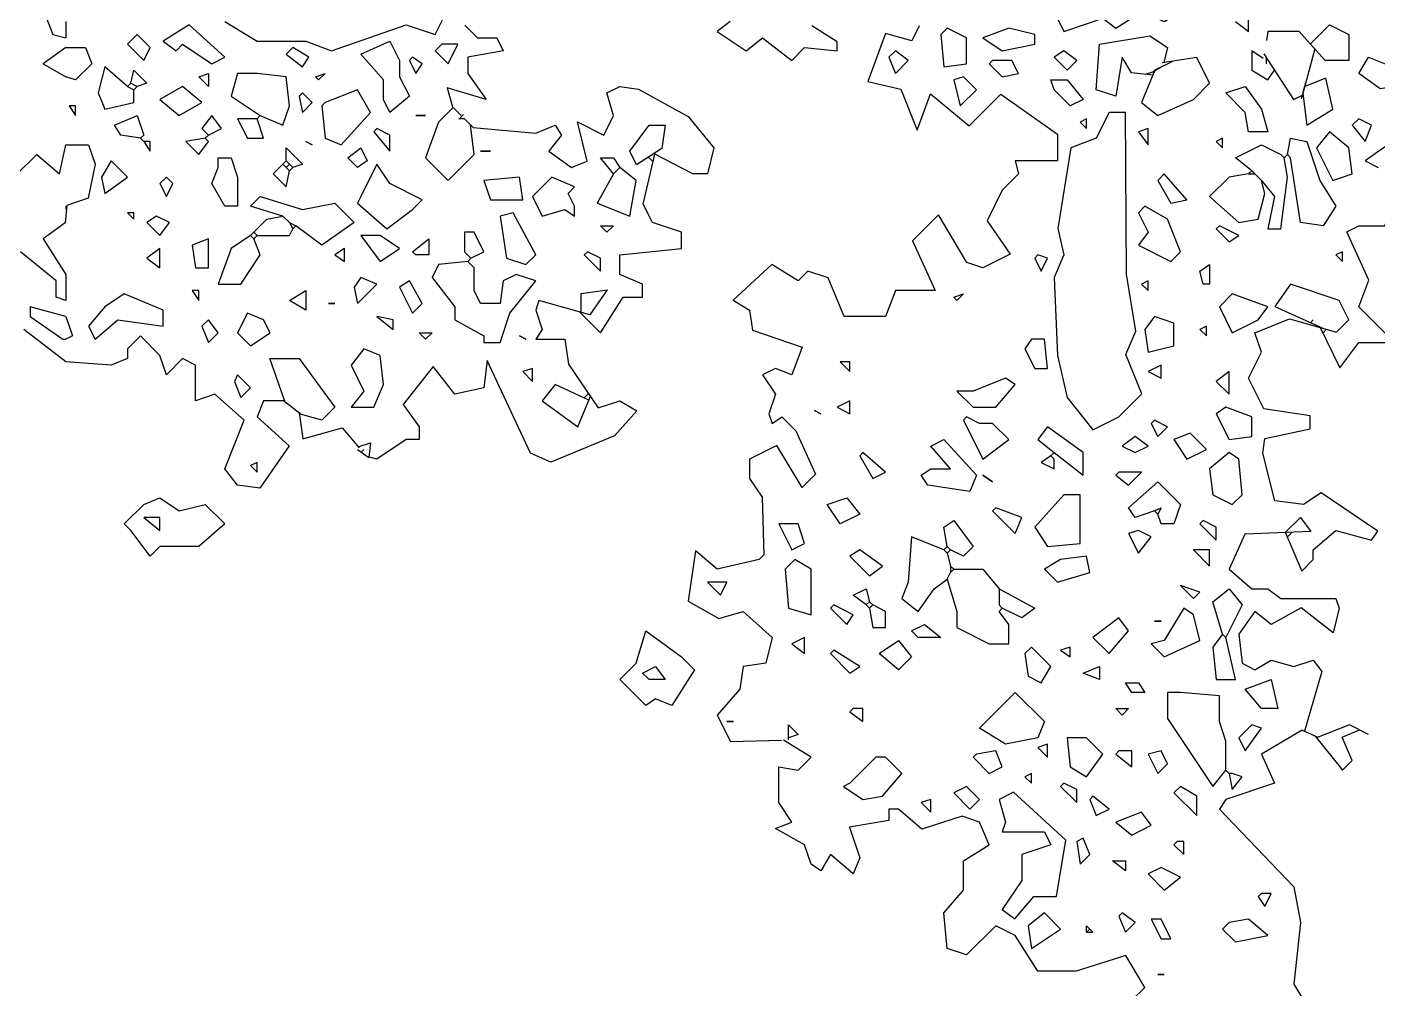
# Model space of a CAD drawing. Header units: metres. Extents: x -3.8 to 7.9, y -0.6 to 14.
# Drawn here: x -1.896 to 0.13, y 5.924 to 7.367 of the extents above; entities that cross this region are included whole.
import ezdxf

# ---------------------------------------------------------------- set-up
doc = ezdxf.new("R2010")
doc.units = ezdxf.units.M
doc.layers.add('ceco.net 88 green shadow', color=102, linetype='Continuous')
doc.layers.add('ceco.net 88 pair trees', color=7, linetype='Continuous')

msp = doc.modelspace()

# ---------------------------------------------------------------- linework, layer by layer
at = {"layer": 'ceco.net 88 green shadow', "linetype": 'Continuous'}
for p, q in [((-1.8669, 7.3796), (-1.8572, 7.3553)), ((-0.0639, 7.3601), (-0.0639, 7.3796)), ((-1.8378, 7.3747), (-1.8378, 7.3504)), ((-1.6531, 7.3698), (-1.692, 7.3455)), ((-1.5996, 7.3212), (-1.6531, 7.3698)), ((-0.5159, 7.365), (-0.5256, 7.3553)), ((-0.4867, 7.3504), (-0.5159, 7.365)), ((-0.4235, 7.365), (-0.4624, 7.3504)), ((-0.3846, 7.3553), (-0.4235, 7.365)), ((-0.0833, 7.3747), (-0.0639, 7.3601)), ((-1.8378, 7.3358), (-1.8718, 7.3115)), ((-1.8572, 7.3553), (-1.8378, 7.3504)), ((-1.8378, 7.3358), (-1.8086, 7.3358)), ((-1.8086, 7.3358), (-1.7989, 7.3115)), ((-1.7309, 7.3553), (-1.7454, 7.3407)), ((-1.7454, 7.3407), (-1.7211, 7.3164)), ((-1.7114, 7.3358), (-1.7309, 7.3553)), ((-1.7211, 7.3164), (-1.7114, 7.3358)), ((-1.692, 7.3455), (-1.6725, 7.331)), ((-1.6725, 7.331), (-1.6628, 7.3407)), ((-1.6628, 7.3407), (-1.6191, 7.3115)), ((-1.4976, 7.3358), (-1.5073, 7.3261)), ((-1.4733, 7.3212), (-1.4976, 7.3358)), ((-1.3955, 7.3261), (-1.3518, 7.3455)), ((-1.3518, 7.3455), (-1.3372, 7.3164)), ((-1.274, 7.3407), (-1.2837, 7.331)), ((-1.2497, 7.3407), (-1.274, 7.3407)), ((-1.2643, 7.3115), (-1.2497, 7.3407)), ((-0.5256, 7.3553), (-0.5207, 7.3067)), ((-0.4867, 7.3115), (-0.4867, 7.3504)), ((-0.4624, 7.3504), (-0.4332, 7.331)), ((-0.4332, 7.331), (-0.3846, 7.3407)), ((-0.3846, 7.3407), (-0.3846, 7.3553)), ((-1.6191, 7.3115), (-1.5996, 7.3212)), ((-1.5073, 7.3261), (-1.483, 7.3067)), ((-1.483, 7.3067), (-1.4733, 7.3212)), ((-1.3615, 7.2872), (-1.3955, 7.3261)), ((-1.3372, 7.3164), (-1.3372, 7.2921)), ((-1.3178, 7.3212), (-1.3226, 7.3164)), ((-1.3226, 7.3164), (-1.3129, 7.2969)), ((-1.3032, 7.3115), (-1.3178, 7.3212)), ((-1.2837, 7.331), (-1.2643, 7.3115)), ((-0.5936, 7.331), (-0.6033, 7.3212)), ((-0.6033, 7.3212), (-0.5936, 7.2969)), ((-0.5742, 7.3164), (-0.5936, 7.331)), ((-0.5936, 7.2969), (-0.5742, 7.3164)), ((-0.4478, 7.3164), (-0.4527, 7.3115)), ((-0.4187, 7.3164), (-0.4478, 7.3164)), ((-0.4089, 7.2969), (-0.4187, 7.3164)), ((-0.3409, 7.331), (-0.3555, 7.3212)), ((-0.3555, 7.3212), (-0.336, 7.3018)), ((-0.3215, 7.3164), (-0.3409, 7.331)), ((-0.336, 7.3018), (-0.3215, 7.3164)), ((-1.8718, 7.3115), (-1.8378, 7.2921)), ((-1.7989, 7.3115), (-1.8232, 7.2872)), ((-1.7795, 7.3067), (-1.7892, 7.2678)), ((-1.7454, 7.2775), (-1.7795, 7.3067)), ((-1.7406, 7.2824), (-1.7357, 7.3018)), ((-1.7357, 7.3018), (-1.7163, 7.2824)), ((-1.6385, 7.2921), (-1.6239, 7.2969)), ((-1.6239, 7.2969), (-1.6239, 7.2775)), ((-1.5802, 7.2969), (-1.5899, 7.2629)), ((-1.551, 7.2969), (-1.5802, 7.2969)), ((-1.5073, 7.2921), (-1.551, 7.2969)), ((-1.4636, 7.2921), (-1.449, 7.2969)), ((-1.449, 7.2969), (-1.4587, 7.2872)), ((-1.3129, 7.2969), (-1.3032, 7.3115)), ((-0.5207, 7.3067), (-0.4867, 7.3115)), ((-0.4527, 7.3115), (-0.4332, 7.2921)), ((-0.4332, 7.2921), (-0.4089, 7.2969)), ((-1.8232, 7.2872), (-1.8378, 7.2921)), ((-1.7454, 7.2775), (-1.7406, 7.2824)), ((-1.7454, 7.2775), (-1.7357, 7.2726)), ((-1.7406, 7.2824), (-1.7309, 7.2775)), ((-1.7357, 7.2726), (-1.7309, 7.2775)), ((-1.7163, 7.2824), (-1.7309, 7.2775)), ((-1.6628, 7.2775), (-1.6968, 7.2581)), ((-1.6337, 7.2532), (-1.6628, 7.2775)), ((-1.6239, 7.2775), (-1.6385, 7.2921)), ((-1.5024, 7.2483), (-1.5073, 7.2921)), ((-1.4587, 7.2872), (-1.4636, 7.2921)), ((-1.3615, 7.2581), (-1.3615, 7.2872)), ((-1.3372, 7.2921), (-1.3226, 7.2629)), ((-0.4916, 7.2921), (-0.5061, 7.2872)), ((-0.5061, 7.2872), (-0.4964, 7.2483)), ((-0.4721, 7.2726), (-0.4916, 7.2921)), ((-0.3603, 7.2872), (-0.336, 7.2872)), ((-0.3555, 7.2726), (-0.3603, 7.2872)), ((-0.336, 7.2872), (-0.3117, 7.2581)), ((-0.0979, 7.2678), (-0.0687, 7.2775)), ((-0.0687, 7.2775), (-0.0444, 7.2435)), ((-1.7892, 7.2678), (-1.7795, 7.2435)), ((-1.7357, 7.2532), (-1.7357, 7.2726)), ((-1.6968, 7.2581), (-1.6677, 7.2338)), ((-1.5899, 7.2629), (-1.5462, 7.2338)), ((-1.483, 7.2678), (-1.4879, 7.2629)), ((-1.4879, 7.2629), (-1.483, 7.2386)), ((-1.4684, 7.2532), (-1.483, 7.2678)), ((-1.4004, 7.2726), (-1.449, 7.2532)), ((-1.3809, 7.2386), (-1.4004, 7.2726)), ((-1.3518, 7.2386), (-1.3615, 7.2581)), ((-1.3226, 7.2629), (-1.3518, 7.2386)), ((-0.4964, 7.2483), (-0.4721, 7.2726)), ((-0.3312, 7.2483), (-0.3555, 7.2726)), ((-0.3117, 7.2581), (-0.3312, 7.2483)), ((-0.0687, 7.2386), (-0.0979, 7.2678)), ((-1.8329, 7.2483), (-1.8232, 7.2338)), ((-1.8232, 7.2483), (-1.8329, 7.2483)), ((-1.8232, 7.2338), (-1.8232, 7.2483)), ((-1.7795, 7.2435), (-1.7357, 7.2532)), ((-1.6677, 7.2338), (-1.6337, 7.2532)), ((-1.5122, 7.2192), (-1.5024, 7.2483)), ((-1.483, 7.2386), (-1.4684, 7.2532)), ((-1.449, 7.2532), (-1.4538, 7.2483)), ((-1.4538, 7.2483), (-1.449, 7.1997)), ((-1.4247, 7.19), (-1.3809, 7.2386)), ((-0.0639, 7.2095), (-0.0687, 7.2386)), ((-0.0444, 7.2435), (-0.0347, 7.2095)), ((-1.7649, 7.2192), (-1.7309, 7.2338)), ((-1.7552, 7.2046), (-1.7649, 7.2192)), ((-1.7309, 7.2338), (-1.7211, 7.2046)), ((-1.6191, 7.2338), (-1.6337, 7.2143)), ((-1.6337, 7.2143), (-1.6239, 7.2046)), ((-1.6239, 7.2046), (-1.6045, 7.2143)), ((-1.6045, 7.2143), (-1.6191, 7.2338)), ((-1.551, 7.2289), (-1.5802, 7.2289)), ((-1.5802, 7.2289), (-1.5656, 7.1997)), ((-1.551, 7.2289), (-1.5462, 7.2338)), ((-1.5413, 7.1997), (-1.551, 7.2289)), ((-1.5462, 7.2338), (-1.5122, 7.2192)), ((-1.3712, 7.2143), (-1.3761, 7.2095)), ((-1.3518, 7.2046), (-1.3712, 7.2143)), ((-1.3129, 7.2338), (-1.2983, 7.2338)), ((-1.2983, 7.2338), (-1.3129, 7.2338)), ((-0.3069, 7.2289), (-0.3166, 7.224)), ((-0.3166, 7.224), (-0.3069, 7.2143)), ((-0.3069, 7.2143), (-0.3069, 7.2289)), ((-0.2145, 7.2143), (-0.2291, 7.2095)), ((-0.2145, 7.19), (-0.2145, 7.2143)), ((0.1014, 7.2289), (0.0916, 7.2192)), ((0.0916, 7.2192), (0.1111, 7.1949)), ((0.1208, 7.2192), (0.1014, 7.2289)), ((0.1111, 7.1949), (0.1208, 7.2192)), ((-1.726, 7.1997), (-1.7552, 7.2046)), ((-1.7211, 7.2046), (-1.726, 7.1997)), ((-1.726, 7.1997), (-1.7211, 7.1949)), ((-1.7211, 7.1949), (-1.7114, 7.1803)), ((-1.7114, 7.1949), (-1.7211, 7.1949)), ((-1.7114, 7.1803), (-1.7114, 7.1949)), ((-1.6288, 7.1997), (-1.658, 7.1949)), ((-1.658, 7.1949), (-1.6385, 7.1754)), ((-1.6385, 7.1754), (-1.6239, 7.1949)), ((-1.6288, 7.1997), (-1.6239, 7.2046)), ((-1.6239, 7.1949), (-1.6288, 7.1997)), ((-1.5656, 7.1997), (-1.5413, 7.1997)), ((-1.4781, 7.1949), (-1.4684, 7.19)), ((-1.4684, 7.19), (-1.4781, 7.1949)), ((-1.449, 7.1997), (-1.4247, 7.19)), ((-1.3761, 7.2095), (-1.3518, 7.1803)), ((-1.3518, 7.1803), (-1.3518, 7.2046)), ((-0.2291, 7.2095), (-0.2145, 7.19)), ((-0.1028, 7.1997), (-0.1125, 7.1949)), ((-0.1125, 7.1949), (-0.1028, 7.1852)), ((-0.1028, 7.1852), (-0.1028, 7.1997)), ((-0.0347, 7.2095), (-0.0639, 7.2095)), ((-0.0056, 7.1754), (-0.0007, 7.1997)), ((-0.0007, 7.1997), (0.0236, 7.1949)), ((0.0236, 7.1949), (0.043, 7.1366)), ((0.0576, 7.2095), (0.0382, 7.1852)), ((0.0868, 7.1852), (0.0576, 7.2095)), ((-1.5073, 7.1657), (-1.5073, 7.1852)), ((-1.5073, 7.1852), (-1.483, 7.1609)), ((-1.415, 7.1706), (-1.3955, 7.1852)), ((-1.3955, 7.1852), (-1.3858, 7.1657)), ((-1.2157, 7.1803), (-1.2011, 7.1803)), ((-1.2011, 7.1803), (-1.2157, 7.1803)), ((-0.0833, 7.1706), (-0.0444, 7.19)), ((-0.0444, 7.19), (-0.0153, 7.1754)), ((-0.0153, 7.1754), (-0.0104, 7.1706)), ((-0.0104, 7.1706), (-0.0056, 7.1754)), ((-0.0007, 7.1706), (-0.0056, 7.1754)), ((0.0382, 7.1852), (0.0625, 7.1366)), ((0.0916, 7.1463), (0.0868, 7.1852)), ((0.1451, 7.19), (0.1111, 7.1657)), ((-1.7697, 7.1657), (-1.7843, 7.1414)), ((-1.7454, 7.1414), (-1.7697, 7.1657)), ((-1.6191, 7.1317), (-1.6094, 7.156)), ((-1.6094, 7.156), (-1.6094, 7.1706)), ((-1.6094, 7.1706), (-1.5899, 7.1706)), ((-1.5899, 7.1706), (-1.5802, 7.1414)), ((-1.5122, 7.1609), (-1.5267, 7.1463)), ((-1.5122, 7.1609), (-1.5073, 7.1657)), ((-1.5122, 7.1609), (-1.5073, 7.156)), ((-1.5073, 7.1657), (-1.5024, 7.1609)), ((-1.5073, 7.156), (-1.5024, 7.1609)), ((-1.5073, 7.156), (-1.5024, 7.1511)), ((-1.5024, 7.1609), (-1.4976, 7.156)), ((-1.5024, 7.1511), (-1.4976, 7.156)), ((-1.483, 7.1609), (-1.4976, 7.156)), ((-1.4004, 7.156), (-1.415, 7.1706)), ((-1.3858, 7.1657), (-1.4004, 7.156)), ((-1.3712, 7.1609), (-1.3955, 7.1123)), ((-1.3518, 7.1317), (-1.3712, 7.1609)), ((-1.0164, 7.1463), (-1.0359, 7.1706)), ((-1.0359, 7.1706), (-1.0164, 7.1706)), ((-1.0164, 7.1706), (-1.0067, 7.156)), ((-1.0164, 7.1463), (-1.0067, 7.156)), ((-0.9824, 7.1366), (-1.0067, 7.156)), ((-0.059, 7.1511), (-0.0833, 7.1706)), ((-0.0056, 7.1414), (-0.0104, 7.1706)), ((0.0139, 7.0734), (-0.0007, 7.1706)), ((0.1111, 7.1657), (0.1305, 7.156)), ((-1.7843, 7.1414), (-1.7795, 7.1171)), ((-1.7795, 7.1171), (-1.7454, 7.1414)), ((-1.6871, 7.1414), (-1.6968, 7.1317)), ((-1.6774, 7.1317), (-1.6871, 7.1414)), ((-1.5802, 7.1414), (-1.5802, 7.0977)), ((-1.5267, 7.1463), (-1.5073, 7.1268)), ((-1.5073, 7.1268), (-1.5024, 7.1511)), ((-1.1574, 7.1414), (-1.2108, 7.1366)), ((-1.2108, 7.1366), (-1.2011, 7.1074)), ((-1.1525, 7.1074), (-1.1574, 7.1414)), ((-1.1088, 7.1414), (-1.1379, 7.1123)), ((-1.0748, 7.1268), (-1.1088, 7.1414)), ((-1.0164, 7.1463), (-1.0407, 7.1025)), ((-0.9921, 7.0831), (-0.9824, 7.1366)), ((-0.1902, 7.1463), (-0.2, 7.1366)), ((-0.2, 7.1366), (-0.1805, 7.1025)), ((-0.1562, 7.1074), (-0.1902, 7.1463)), ((-0.093, 7.1414), (-0.1222, 7.1123)), ((-0.0639, 7.1463), (-0.093, 7.1414)), ((-0.0639, 7.1463), (-0.059, 7.1511)), ((-0.0639, 7.1463), (-0.0542, 7.1463)), ((-0.059, 7.1511), (-0.0542, 7.1463)), ((-0.0542, 7.1463), (-0.0444, 7.1366)), ((-0.0396, 7.1171), (-0.0444, 7.1366)), ((-0.0444, 7.1366), (-0.025, 7.1123)), ((-0.0153, 7.0637), (-0.0056, 7.1414)), ((0.043, 7.1366), (0.0673, 7.0977)), ((0.0625, 7.1366), (0.0916, 7.1463)), ((-1.6968, 7.1317), (-1.6871, 7.1123)), ((-1.6871, 7.1123), (-1.6774, 7.1317)), ((-1.5996, 7.0977), (-1.6191, 7.1317)), ((-1.3032, 7.1074), (-1.3518, 7.1317)), ((-1.0845, 7.1171), (-1.0748, 7.1268)), ((-1.0748, 7.0977), (-1.0845, 7.1171)), ((-0.0493, 7.0782), (-0.0396, 7.1171)), ((-1.8378, 7.0977), (-1.8378, 7.0928)), ((-1.5802, 7.0977), (-1.5996, 7.0977)), ((-1.5608, 7.0977), (-1.5462, 7.1123)), ((-1.5122, 7.0831), (-1.5608, 7.0977)), ((-1.5462, 7.1123), (-1.483, 7.0928)), ((-1.483, 7.0928), (-1.4344, 7.1025)), ((-1.4344, 7.1025), (-1.4052, 7.0734)), ((-1.3955, 7.1123), (-1.4004, 7.1025)), ((-1.4004, 7.1025), (-1.3566, 7.0637)), ((-1.3566, 7.0637), (-1.3178, 7.0928)), ((-1.3178, 7.0928), (-1.3032, 7.1074)), ((-1.2011, 7.1074), (-1.1525, 7.1074)), ((-1.1379, 7.1123), (-1.1234, 7.0831)), ((-1.1234, 7.0831), (-1.0893, 7.0928)), ((-1.0893, 7.0928), (-1.0748, 7.0831)), ((-1.0748, 7.0831), (-1.0748, 7.0977)), ((-1.0407, 7.1025), (-0.9921, 7.0831)), ((-0.2194, 7.0977), (-0.2291, 7.088)), ((-0.1854, 7.0782), (-0.2194, 7.0977)), ((-0.1805, 7.1025), (-0.1562, 7.1074)), ((-0.1222, 7.1123), (-0.0785, 7.0734)), ((-0.025, 7.1123), (-0.0347, 7.0637)), ((0.0673, 7.0977), (0.0479, 7.0685)), ((-1.7454, 7.088), (-1.7357, 7.0782)), ((-1.7357, 7.088), (-1.7454, 7.088)), ((-1.7357, 7.0782), (-1.7357, 7.088)), ((-1.7017, 7.0831), (-1.7163, 7.0734)), ((-1.7163, 7.0734), (-1.6968, 7.0539)), ((-1.6823, 7.0734), (-1.7017, 7.0831)), ((-1.6968, 7.0539), (-1.6823, 7.0734)), ((-1.5559, 7.0588), (-1.5365, 7.0782)), ((-1.5365, 7.0782), (-1.5122, 7.0831)), ((-1.5122, 7.0831), (-1.5024, 7.0734)), ((-1.5024, 7.0734), (-1.4976, 7.0637)), ((-1.5024, 7.0734), (-1.4927, 7.0685)), ((-1.4052, 7.0734), (-1.4538, 7.0394)), ((-1.1671, 7.088), (-1.1865, 7.0831)), ((-1.1865, 7.0831), (-1.1768, 7.0199)), ((-1.1331, 7.0248), (-1.1671, 7.088)), ((-0.2291, 7.088), (-0.2145, 7.0588)), ((-0.1659, 7.0296), (-0.1854, 7.0782)), ((-0.0785, 7.0734), (-0.0493, 7.0782)), ((0.0479, 7.0685), (0.0139, 7.0734)), ((-1.5608, 7.0539), (-1.5899, 7.0345)), ((-1.5608, 7.0539), (-1.5559, 7.0588)), ((-1.5608, 7.0539), (-1.5559, 7.0491)), ((-1.5559, 7.0588), (-1.551, 7.0539)), ((-1.5559, 7.0491), (-1.551, 7.0539)), ((-1.551, 7.0539), (-1.5024, 7.0539)), ((-1.5024, 7.0539), (-1.4976, 7.0637)), ((-1.4976, 7.0637), (-1.4927, 7.0685)), ((-1.4538, 7.0394), (-1.4927, 7.0685)), ((-1.3955, 7.0539), (-1.3664, 7.0151)), ((-1.3664, 7.0539), (-1.3955, 7.0539)), ((-1.3372, 7.0345), (-1.3664, 7.0539)), ((-1.2254, 7.0588), (-1.24, 7.0588)), ((-1.24, 7.0588), (-1.24, 7.0296)), ((-1.2108, 7.0296), (-1.2254, 7.0588)), ((-1.0359, 7.0685), (-1.0164, 7.0685)), ((-1.0262, 7.0588), (-1.0359, 7.0685)), ((-1.0164, 7.0685), (-1.0262, 7.0588)), ((-0.2145, 7.0588), (-0.2291, 7.0394)), ((-0.1076, 7.0685), (-0.1125, 7.0637)), ((-0.1125, 7.0637), (-0.093, 7.0442)), ((-0.0785, 7.0539), (-0.1076, 7.0685)), ((-0.093, 7.0442), (-0.0785, 7.0539)), ((-0.0347, 7.0637), (-0.0153, 7.0637)), ((-1.6968, 7.0345), (-1.7163, 7.0199)), ((-1.6968, 7.0053), (-1.6968, 7.0345)), ((-1.6239, 7.0491), (-1.6482, 7.0394)), ((-1.6482, 7.0394), (-1.6434, 7.0053)), ((-1.6239, 7.0053), (-1.6239, 7.0491)), ((-1.5899, 7.0345), (-1.6094, 6.981)), ((-1.5462, 7.0248), (-1.5559, 7.0491)), ((-1.4198, 7.0345), (-1.4344, 7.0248)), ((-1.4198, 7.0151), (-1.4198, 7.0345)), ((-1.3664, 7.0151), (-1.3372, 7.0345)), ((-1.3178, 7.0296), (-1.2935, 7.0491)), ((-1.2935, 7.0491), (-1.2935, 7.0248)), ((-0.2291, 7.0394), (-0.1805, 7.0151)), ((-1.7163, 7.0199), (-1.6968, 7.0053)), ((-1.5753, 6.981), (-1.5462, 7.0248)), ((-1.4344, 7.0248), (-1.4198, 7.0151)), ((-1.3129, 7.0248), (-1.3178, 7.0296)), ((-1.2935, 7.0248), (-1.3129, 7.0248)), ((-1.2351, 7.0151), (-1.2789, 7.0102)), ((-1.24, 7.0296), (-1.2303, 7.0199)), ((-1.2351, 7.0151), (-1.2303, 7.0199)), ((-1.2254, 7.0053), (-1.2351, 7.0151)), ((-1.2303, 7.0199), (-1.2108, 7.0296)), ((-1.1768, 7.0199), (-1.1477, 7.0102)), ((-1.1477, 7.0102), (-1.1331, 7.0248)), ((-1.0553, 7.0296), (-1.0602, 7.0248)), ((-1.0602, 7.0248), (-1.0359, 7.0005)), ((-1.0359, 7.0199), (-1.0553, 7.0296)), ((-1.0359, 7.0005), (-1.0359, 7.0199)), ((-0.3798, 7.0248), (-0.3846, 7.0199)), ((-0.3846, 7.0199), (-0.3749, 7.0005)), ((-0.3652, 7.0199), (-0.3798, 7.0248)), ((-0.3749, 7.0005), (-0.3652, 7.0199)), ((-0.1805, 7.0151), (-0.1659, 7.0296)), ((0.0771, 7.0296), (0.0673, 7.0248)), ((0.0673, 7.0248), (0.0771, 7.0151)), ((0.0771, 7.0151), (0.0771, 7.0296)), ((-1.6434, 7.0053), (-1.6239, 7.0053)), ((-1.2789, 7.0102), (-1.2886, 6.9908)), ((-1.2254, 6.9713), (-1.2254, 7.0053)), ((-1.1622, 6.9956), (-1.1817, 6.9859)), ((-1.1331, 6.9859), (-1.1622, 6.9956)), ((-0.1368, 7.0005), (-0.1222, 7.0102)), ((-0.1319, 6.981), (-0.1368, 7.0005)), ((-0.1222, 7.0102), (-0.1222, 6.981)), ((-1.6482, 6.9713), (-1.6385, 6.9567)), ((-1.6385, 6.9713), (-1.6482, 6.9713)), ((-1.6385, 6.9567), (-1.6385, 6.9713)), ((-1.6094, 6.981), (-1.5753, 6.981)), ((-1.5024, 6.9567), (-1.4781, 6.9713)), ((-1.4781, 6.9713), (-1.4781, 6.9422)), ((-1.3955, 6.9908), (-1.4052, 6.9762)), ((-1.4052, 6.9762), (-1.4004, 6.9519)), ((-1.4004, 6.9519), (-1.3712, 6.981)), ((-1.3712, 6.981), (-1.3955, 6.9908)), ((-1.3226, 6.9859), (-1.3372, 6.9762)), ((-1.3372, 6.9762), (-1.3178, 6.9373)), ((-1.3032, 6.9519), (-1.3226, 6.9859)), ((-1.2886, 6.9908), (-1.2546, 6.947)), ((-1.2157, 6.9519), (-1.2254, 6.9713)), ((-1.1817, 6.9859), (-1.1865, 6.9519)), ((-1.172, 6.9373), (-1.1331, 6.9859)), ((-0.2145, 6.9859), (-0.2243, 6.981)), ((-0.2243, 6.981), (-0.2145, 6.9713)), ((-0.2145, 6.9713), (-0.2145, 6.9859)), ((-0.1222, 6.981), (-0.1319, 6.981)), ((-1.7503, 6.9665), (-1.7795, 6.947)), ((-1.692, 6.9422), (-1.7503, 6.9665)), ((-1.4781, 6.9422), (-1.5024, 6.9567)), ((-1.4441, 6.9519), (-1.4344, 6.9519)), ((-1.4344, 6.9519), (-1.4441, 6.9519)), ((-1.3178, 6.9373), (-1.3032, 6.9519)), ((-1.1865, 6.9519), (-1.2157, 6.9519)), ((-0.5061, 6.9616), (-0.4916, 6.9665)), ((-0.5013, 6.9567), (-0.5061, 6.9616)), ((-0.4916, 6.9665), (-0.5013, 6.9567)), ((-0.0882, 6.9665), (-0.1076, 6.947)), ((-0.0347, 6.947), (-0.0882, 6.9665)), ((-1.8378, 6.9324), (-1.8912, 6.947)), ((-1.8912, 6.947), (-1.8912, 6.9324)), ((-1.8912, 6.9324), (-1.8426, 6.8984)), ((-1.8378, 6.9324), (-1.8281, 6.9033)), ((-1.7795, 6.947), (-1.8038, 6.9179)), ((-1.692, 6.9179), (-1.692, 6.9422)), ((-1.5656, 6.9373), (-1.5802, 6.9081)), ((-1.5413, 6.9276), (-1.5656, 6.9373)), ((-1.3712, 6.9324), (-1.3469, 6.913)), ((-1.3469, 6.9276), (-1.3712, 6.9324)), ((-1.2546, 6.947), (-1.2546, 6.9276)), ((-1.1865, 6.8936), (-1.172, 6.9373)), ((-0.2048, 6.9324), (-0.2194, 6.913)), ((-0.1757, 6.9227), (-0.2048, 6.9324)), ((-0.1076, 6.947), (-0.0882, 6.9081)), ((-0.0493, 6.9276), (-0.0347, 6.947)), ((-1.8038, 6.9179), (-1.794, 6.8984)), ((-1.794, 6.8984), (-1.76, 6.9276)), ((-1.76, 6.9276), (-1.692, 6.9179)), ((-1.6239, 6.9276), (-1.6337, 6.9179)), ((-1.6337, 6.9179), (-1.6239, 6.8936)), ((-1.6094, 6.9081), (-1.6239, 6.9276)), ((-1.5316, 6.9081), (-1.5413, 6.9276)), ((-1.3469, 6.913), (-1.3469, 6.9276)), ((-1.2546, 6.9276), (-1.2108, 6.9033)), ((-0.2194, 6.913), (-0.2145, 6.879)), ((-0.1757, 6.8887), (-0.1757, 6.9227)), ((-0.1271, 6.9179), (-0.1368, 6.913)), ((-0.1368, 6.913), (-0.1271, 6.9033)), ((-0.1271, 6.9033), (-0.1271, 6.9179)), ((-0.0882, 6.9081), (-0.0493, 6.9276)), ((-1.8426, 6.8984), (-1.8378, 6.8984)), ((-1.8281, 6.9033), (-1.8378, 6.8984)), ((-1.6239, 6.8936), (-1.6094, 6.9081)), ((-1.5802, 6.9081), (-1.5608, 6.8887)), ((-1.5608, 6.8887), (-1.5316, 6.9081)), ((-1.308, 6.9081), (-1.2886, 6.9081)), ((-1.2983, 6.8984), (-1.308, 6.9081)), ((-1.2886, 6.9081), (-1.2983, 6.8984)), ((-1.2108, 6.9033), (-1.2108, 6.8936)), ((-1.2108, 6.8936), (-1.1865, 6.8936)), ((-1.1574, 6.9033), (-1.1477, 6.8984)), ((-1.1477, 6.8984), (-1.1574, 6.9033)), ((-0.3895, 6.8984), (-0.3992, 6.8838)), ((-0.3701, 6.8984), (-0.3895, 6.8984)), ((-0.3652, 6.8547), (-0.3701, 6.8984)), ((-1.3907, 6.8838), (-1.4101, 6.8595)), ((-1.3664, 6.8741), (-1.3907, 6.8838)), ((-1.3615, 6.8304), (-1.3664, 6.8741)), ((-0.3992, 6.8838), (-0.3846, 6.8547)), ((-0.2145, 6.879), (-0.1757, 6.8887)), ((-1.4101, 6.8595), (-1.3907, 6.8207)), ((-1.1379, 6.8547), (-1.1525, 6.8498)), ((-1.1525, 6.8498), (-1.1379, 6.8352)), ((-1.1379, 6.8352), (-1.1379, 6.8547)), ((-0.6762, 6.8644), (-0.6617, 6.8498)), ((-0.6617, 6.8644), (-0.6762, 6.8644)), ((-0.6617, 6.8498), (-0.6617, 6.8644)), ((-0.3846, 6.8547), (-0.3652, 6.8547)), ((-0.1951, 6.8595), (-0.2145, 6.8498)), ((-0.2145, 6.8498), (-0.1951, 6.8401)), ((-0.1951, 6.8401), (-0.1951, 6.8595)), ((-0.093, 6.8498), (-0.1125, 6.8352)), ((-0.093, 6.8158), (-0.093, 6.8498)), ((-1.5802, 6.845), (-1.5851, 6.8352)), ((-1.5851, 6.8352), (-1.5753, 6.8109)), ((-1.5608, 6.8255), (-1.5802, 6.845)), ((-1.3761, 6.7964), (-1.3615, 6.8304)), ((-0.4284, 6.8401), (-0.477, 6.8207)), ((-0.443, 6.7964), (-0.4138, 6.8304)), ((-0.4138, 6.8304), (-0.4284, 6.8401)), ((-0.1125, 6.8352), (-0.093, 6.8158)), ((-1.5753, 6.8109), (-1.5608, 6.8255)), ((-1.3907, 6.8207), (-1.4101, 6.7964)), ((-0.5013, 6.8207), (-0.477, 6.7964)), ((-0.477, 6.8207), (-0.5013, 6.8207)), ((-1.4101, 6.7964), (-1.3761, 6.7964)), ((-0.7151, 6.7915), (-0.7054, 6.7866)), ((-0.7054, 6.7866), (-0.7151, 6.7915)), ((-0.6617, 6.8061), (-0.6811, 6.7964)), ((-0.6811, 6.7964), (-0.6617, 6.7866)), ((-0.6617, 6.7866), (-0.6617, 6.8061)), ((-0.477, 6.7964), (-0.443, 6.7964)), ((-0.0979, 6.7964), (-0.1125, 6.7866)), ((-0.059, 6.7818), (-0.0979, 6.7964)), ((-0.4867, 6.7818), (-0.4916, 6.7769)), ((-0.4916, 6.7769), (-0.4624, 6.7186)), ((-0.4673, 6.7721), (-0.4867, 6.7818)), ((-0.4478, 6.7721), (-0.4673, 6.7721)), ((-0.4235, 6.7478), (-0.4478, 6.7721)), ((-0.2048, 6.7769), (-0.2097, 6.7721)), ((-0.2097, 6.7721), (-0.2, 6.7526)), ((-0.1854, 6.7672), (-0.2048, 6.7769)), ((-0.1125, 6.7866), (-0.093, 6.7478)), ((-0.059, 6.7526), (-0.059, 6.7818)), ((-0.3652, 6.7672), (-0.3798, 6.7478)), ((-0.3117, 6.7283), (-0.3652, 6.7672)), ((-0.234, 6.7526), (-0.2534, 6.738)), ((-0.2145, 6.738), (-0.234, 6.7526)), ((-0.2, 6.7526), (-0.1854, 6.7672)), ((-0.1514, 6.7575), (-0.1757, 6.7478)), ((-0.1271, 6.7332), (-0.1514, 6.7575)), ((-0.093, 6.7478), (-0.059, 6.7526)), ((-0.6422, 6.7283), (-0.6471, 6.7235)), ((-0.6082, 6.6992), (-0.6422, 6.7283)), ((-0.5402, 6.738), (-0.5207, 6.7478)), ((-0.511, 6.704), (-0.5402, 6.738)), ((-0.5207, 6.7478), (-0.4721, 6.6943)), ((-0.4624, 6.7186), (-0.4235, 6.7478)), ((-0.3798, 6.7478), (-0.3555, 6.7283)), ((-0.3603, 6.7235), (-0.3555, 6.7283)), ((-0.3555, 6.7283), (-0.3117, 6.6943)), ((-0.3117, 6.6943), (-0.3117, 6.7283)), ((-0.2534, 6.738), (-0.234, 6.7283)), ((-0.234, 6.7283), (-0.2145, 6.738)), ((-0.1757, 6.7478), (-0.1562, 6.7186)), ((-0.1562, 6.7186), (-0.1271, 6.7332)), ((-0.093, 6.7283), (-0.1222, 6.704)), ((-0.0785, 6.7186), (-0.093, 6.7283)), ((-1.551, 6.7137), (-1.5608, 6.7089)), ((-1.5608, 6.7089), (-1.551, 6.6992)), ((-1.551, 6.6992), (-1.551, 6.7137)), ((-0.6471, 6.7235), (-0.6276, 6.6894)), ((-0.3603, 6.7235), (-0.3749, 6.7137)), ((-0.3749, 6.7137), (-0.3555, 6.704)), ((-0.3555, 6.7186), (-0.3603, 6.7235)), ((-0.3555, 6.704), (-0.3555, 6.7186)), ((-0.0736, 6.6651), (-0.0785, 6.7186)), ((-0.6276, 6.6894), (-0.6082, 6.6992)), ((-0.5547, 6.6943), (-0.5402, 6.704)), ((-0.545, 6.6797), (-0.5547, 6.6943)), ((-0.5402, 6.704), (-0.511, 6.704)), ((-0.4721, 6.6943), (-0.4818, 6.67)), ((-0.4624, 6.6943), (-0.4478, 6.6846)), ((-0.4478, 6.6846), (-0.4624, 6.6943)), ((-0.2583, 6.6992), (-0.2631, 6.6943)), ((-0.2631, 6.6943), (-0.2437, 6.6797)), ((-0.2243, 6.6992), (-0.2583, 6.6992)), ((-0.2437, 6.6797), (-0.2243, 6.6992)), ((-0.1222, 6.704), (-0.1173, 6.6651)), ((-0.4818, 6.67), (-0.545, 6.6797)), ((-0.2437, 6.6457), (-0.2, 6.6846)), ((-0.2, 6.6846), (-0.1659, 6.6506)), ((-1.7503, 6.6214), (-1.7211, 6.6506)), ((-1.7211, 6.6506), (-1.6968, 6.6603)), ((-1.6968, 6.6603), (-1.6677, 6.6408)), ((-1.6677, 6.6408), (-1.6288, 6.6506)), ((-1.6288, 6.6506), (-1.5996, 6.6214)), ((-0.6957, 6.6506), (-0.6665, 6.6603)), ((-0.6762, 6.6214), (-0.6957, 6.6506)), ((-0.6665, 6.6603), (-0.6471, 6.636)), ((-0.3409, 6.6651), (-0.3846, 6.6165)), ((-0.3166, 6.6651), (-0.3409, 6.6651)), ((-0.3166, 6.5922), (-0.3166, 6.6651)), ((-0.1659, 6.6506), (-0.1757, 6.6214)), ((-0.1173, 6.6651), (-0.0882, 6.6506)), ((-0.0882, 6.6506), (-0.0736, 6.6651)), ((-1.7211, 6.6311), (-1.6968, 6.6117)), ((-1.6968, 6.6311), (-1.7211, 6.6311)), ((-1.6968, 6.6117), (-1.6968, 6.6311)), ((-0.6471, 6.636), (-0.6762, 6.6214)), ((-0.5207, 6.6165), (-0.5061, 6.6263)), ((-0.5061, 6.6263), (-0.477, 6.5874)), ((-0.443, 6.6457), (-0.4478, 6.6408)), ((-0.4478, 6.6408), (-0.4138, 6.6068)), ((-0.4041, 6.6311), (-0.443, 6.6457)), ((-0.4138, 6.6068), (-0.4041, 6.6311)), ((-0.234, 6.6311), (-0.2437, 6.6457)), ((-0.2048, 6.6408), (-0.234, 6.6311)), ((-0.2048, 6.6408), (-0.1951, 6.6457)), ((-0.2048, 6.6408), (-0.2, 6.636)), ((-0.1951, 6.6457), (-0.2, 6.636)), ((-0.1951, 6.6214), (-0.2, 6.636)), ((-0.1319, 6.6263), (-0.1368, 6.6214)), ((-0.1125, 6.6165), (-0.1319, 6.6263)), ((-1.7406, 6.6117), (-1.7503, 6.6214)), ((-1.7114, 6.5728), (-1.7406, 6.6117)), ((-1.5996, 6.6214), (-1.6385, 6.5874)), ((-0.7686, 6.6214), (-0.7491, 6.5825)), ((-0.7394, 6.6214), (-0.7686, 6.6214)), ((-0.7297, 6.5922), (-0.7394, 6.6214)), ((-0.5159, 6.5874), (-0.5207, 6.6165)), ((-0.3846, 6.6165), (-0.3652, 6.5874)), ((-0.2291, 6.6117), (-0.2437, 6.6068)), ((-0.2437, 6.6068), (-0.2291, 6.5777)), ((-0.2097, 6.602), (-0.2291, 6.6117)), ((-0.1757, 6.6214), (-0.1951, 6.6214)), ((-0.1368, 6.6214), (-0.1125, 6.5971)), ((-0.1125, 6.5971), (-0.1125, 6.6165)), ((-1.6968, 6.5874), (-1.7114, 6.5728)), ((-1.6871, 6.5874), (-1.6968, 6.5874)), ((-1.6385, 6.5874), (-1.6871, 6.5874)), ((-0.7491, 6.5825), (-0.7297, 6.5922)), ((-0.5693, 6.602), (-0.5742, 6.5339)), ((-0.5207, 6.5825), (-0.5693, 6.602)), ((-0.5207, 6.5825), (-0.5159, 6.5874)), ((-0.5159, 6.5874), (-0.511, 6.5825)), ((-0.477, 6.5874), (-0.4916, 6.5728)), ((-0.3652, 6.5874), (-0.3166, 6.5922)), ((-0.2291, 6.5777), (-0.2097, 6.602)), ((-0.7443, 6.5679), (-0.7589, 6.5534)), ((-0.72, 6.5534), (-0.7443, 6.5679)), ((-0.6471, 6.5825), (-0.6617, 6.5728)), ((-0.6617, 6.5728), (-0.6325, 6.5436)), ((-0.6131, 6.5582), (-0.6471, 6.5825)), ((-0.5207, 6.5825), (-0.5159, 6.5777)), ((-0.5159, 6.5777), (-0.511, 6.5825)), ((-0.5159, 6.5777), (-0.511, 6.5582)), ((-0.4916, 6.5728), (-0.511, 6.5825)), ((-0.3458, 6.5679), (-0.3701, 6.5534)), ((-0.3069, 6.5728), (-0.3458, 6.5679)), ((-0.302, 6.5485), (-0.3069, 6.5728)), ((-0.1465, 6.5825), (-0.1222, 6.5582)), ((-0.1222, 6.5825), (-0.1465, 6.5825)), ((-0.1222, 6.5582), (-0.1222, 6.5825)), ((-0.7589, 6.5534), (-0.754, 6.495)), ((-0.72, 6.4853), (-0.72, 6.5534)), ((-0.6325, 6.5436), (-0.6131, 6.5582)), ((-0.5159, 6.5388), (-0.511, 6.5485)), ((-0.511, 6.5582), (-0.511, 6.5485)), ((-0.511, 6.5582), (-0.5061, 6.5534)), ((-0.511, 6.5485), (-0.5061, 6.5534)), ((-0.5061, 6.5534), (-0.4624, 6.5534)), ((-0.4624, 6.5534), (-0.4381, 6.5242)), ((-0.3701, 6.5534), (-0.3506, 6.5339)), ((-0.3506, 6.5339), (-0.302, 6.5485)), ((-0.8755, 6.5339), (-0.8561, 6.5145)), ((-0.8463, 6.5339), (-0.8755, 6.5339)), ((-0.8561, 6.5145), (-0.8463, 6.5339)), ((-0.5742, 6.5339), (-0.5839, 6.5096)), ((-0.5353, 6.5242), (-0.5159, 6.5388)), ((-0.5159, 6.5388), (-0.5013, 6.4902)), ((-0.1659, 6.5291), (-0.1465, 6.5096)), ((-0.1368, 6.5193), (-0.1659, 6.5291)), ((-0.6568, 6.5145), (-0.6374, 6.5242)), ((-0.6374, 6.4999), (-0.6568, 6.5145)), ((-0.6374, 6.5242), (-0.6325, 6.5048)), ((-0.6374, 6.4999), (-0.6325, 6.5048)), ((-0.6325, 6.5048), (-0.6276, 6.4999)), ((-0.5839, 6.5096), (-0.5596, 6.4902)), ((-0.5596, 6.4902), (-0.5353, 6.5242)), ((-0.4381, 6.5242), (-0.4381, 6.4999)), ((-0.4381, 6.5242), (-0.3846, 6.495)), ((-0.1465, 6.5096), (-0.1368, 6.5193)), ((-0.1173, 6.5048), (-0.093, 6.5242)), ((-0.1028, 6.4562), (-0.1173, 6.5048)), ((-0.093, 6.5242), (-0.0736, 6.4999)), ((-0.754, 6.495), (-0.72, 6.4853)), ((-0.686, 6.4999), (-0.6908, 6.495)), ((-0.6908, 6.495), (-0.6665, 6.4707)), ((-0.6568, 6.4853), (-0.686, 6.4999)), ((-0.6665, 6.4707), (-0.6568, 6.4853)), ((-0.6374, 6.4999), (-0.6325, 6.495)), ((-0.6325, 6.495), (-0.6276, 6.4999)), ((-0.6325, 6.495), (-0.6276, 6.4659)), ((-0.6082, 6.4902), (-0.6276, 6.4999)), ((-0.6082, 6.4659), (-0.6082, 6.4902)), ((-0.5013, 6.4902), (-0.5013, 6.4659)), ((-0.4381, 6.4999), (-0.4332, 6.495)), ((-0.4381, 6.4902), (-0.4332, 6.495)), ((-0.4235, 6.4707), (-0.4381, 6.4902)), ((-0.4041, 6.4805), (-0.4332, 6.495)), ((-0.3846, 6.495), (-0.4041, 6.4805)), ((-0.1611, 6.495), (-0.1902, 6.4464)), ((-0.1465, 6.4853), (-0.1611, 6.495)), ((-0.1368, 6.4464), (-0.1465, 6.4853)), ((-0.0736, 6.4999), (-0.0979, 6.4513)), ((-0.6276, 6.4659), (-0.6082, 6.4659)), ((-0.5693, 6.461), (-0.5499, 6.4707)), ((-0.5499, 6.4707), (-0.5256, 6.4513)), ((-0.5013, 6.4659), (-0.4527, 6.4416)), ((-0.4235, 6.4416), (-0.4235, 6.4707)), ((-0.2583, 6.4805), (-0.2972, 6.4513)), ((-0.2437, 6.461), (-0.2583, 6.4805)), ((-0.2048, 6.4756), (-0.1951, 6.4756)), ((-0.1951, 6.4756), (-0.2048, 6.4756)), ((-0.9824, 6.4124), (-0.9678, 6.461)), ((-0.9678, 6.461), (-0.9144, 6.4221)), ((-0.7297, 6.4513), (-0.7491, 6.4416)), ((-0.7297, 6.427), (-0.7297, 6.4513)), ((-0.6179, 6.427), (-0.5888, 6.4464)), ((-0.5888, 6.4464), (-0.5693, 6.4221)), ((-0.5596, 6.4513), (-0.5693, 6.461)), ((-0.5256, 6.4513), (-0.5596, 6.4513)), ((-0.2972, 6.4513), (-0.2729, 6.427)), ((-0.2729, 6.427), (-0.2437, 6.461)), ((-0.1902, 6.4464), (-0.2097, 6.4416)), ((-0.1902, 6.4221), (-0.1368, 6.4464)), ((-0.1028, 6.4562), (-0.1173, 6.4367)), ((-0.1028, 6.4562), (-0.0979, 6.4513)), ((-0.0833, 6.3881), (-0.0979, 6.4513)), ((-0.7491, 6.4416), (-0.7297, 6.427)), ((-0.686, 6.4319), (-0.6908, 6.427)), ((-0.6908, 6.427), (-0.6617, 6.3978)), ((-0.6471, 6.4076), (-0.686, 6.4319)), ((-0.5888, 6.4027), (-0.6179, 6.427)), ((-0.4527, 6.4416), (-0.4235, 6.4416)), ((-0.3895, 6.4367), (-0.3992, 6.427)), ((-0.3992, 6.427), (-0.3944, 6.393)), ((-0.3603, 6.4076), (-0.3895, 6.4367)), ((-0.3312, 6.4367), (-0.3458, 6.4319)), ((-0.3458, 6.4319), (-0.3312, 6.4221)), ((-0.3312, 6.4221), (-0.3312, 6.4367)), ((-0.2097, 6.4416), (-0.1902, 6.4221)), ((-0.1173, 6.4367), (-0.1125, 6.3881)), ((-1.0067, 6.3881), (-0.9824, 6.4124)), ((-0.9727, 6.3978), (-0.9533, 6.4076)), ((-0.9533, 6.4076), (-0.9387, 6.3881)), ((-0.9144, 6.4221), (-0.8949, 6.4027)), ((-0.6617, 6.3978), (-0.6471, 6.4076)), ((-0.5693, 6.4221), (-0.5888, 6.4027)), ((-0.3749, 6.3833), (-0.3603, 6.4076)), ((-0.3117, 6.3978), (-0.2874, 6.4076)), ((-0.2874, 6.4076), (-0.2874, 6.3881)), ((-0.9678, 6.3492), (-1.0067, 6.3881)), ((-0.963, 6.3881), (-0.9727, 6.3978)), ((-0.9387, 6.3881), (-0.963, 6.3881)), ((-0.8949, 6.4027), (-0.929, 6.3492)), ((-0.3944, 6.393), (-0.3749, 6.3833)), ((-0.2874, 6.3881), (-0.3117, 6.3978)), ((-0.2486, 6.3833), (-0.2291, 6.3833)), ((-0.2388, 6.3687), (-0.2486, 6.3833)), ((-0.2291, 6.3833), (-0.2194, 6.3687)), ((-0.1125, 6.3881), (-0.0833, 6.3881)), ((-0.0687, 6.3735), (-0.0299, 6.3881)), ((-0.0299, 6.3881), (-0.0201, 6.3444)), ((-0.4332, 6.3492), (-0.4138, 6.3687)), ((-0.4138, 6.3687), (-0.3701, 6.3249)), ((-0.2194, 6.3687), (-0.2388, 6.3687)), ((-0.1659, 6.3687), (-0.1854, 6.3687)), ((-0.1854, 6.3687), (-0.1854, 6.3298)), ((-0.1076, 6.3638), (-0.1659, 6.3687)), ((-0.1076, 6.3249), (-0.1076, 6.3638)), ((-0.0444, 6.3444), (-0.0687, 6.3735)), ((-0.9533, 6.359), (-0.9678, 6.3492)), ((-0.929, 6.3492), (-0.9533, 6.359)), ((-0.6568, 6.3444), (-0.6617, 6.3395)), ((-0.6422, 6.3444), (-0.6568, 6.3444)), ((-0.6422, 6.3249), (-0.6422, 6.3444)), ((-0.4673, 6.3152), (-0.4332, 6.3492)), ((-0.2631, 6.3444), (-0.2437, 6.3444)), ((-0.2534, 6.3347), (-0.2631, 6.3444)), ((-0.2437, 6.3444), (-0.2534, 6.3347)), ((-0.0201, 6.3444), (-0.0444, 6.3444)), ((-0.8463, 6.3249), (-0.8366, 6.3249)), ((-0.8366, 6.3249), (-0.8463, 6.3249)), ((-0.6617, 6.3395), (-0.6422, 6.3249)), ((-0.3701, 6.3249), (-0.3798, 6.3006)), ((-0.1854, 6.3298), (-0.1173, 6.2277)), ((-0.0979, 6.2958), (-0.1076, 6.3249)), ((-0.4284, 6.2909), (-0.4673, 6.3152)), ((-0.059, 6.3201), (-0.0785, 6.3006)), ((-0.0687, 6.2812), (-0.0444, 6.3152)), ((-0.0444, 6.3152), (-0.059, 6.3201)), ((-0.3798, 6.3006), (-0.4284, 6.2909)), ((-0.3652, 6.2909), (-0.3798, 6.2861)), ((-0.3798, 6.2861), (-0.3652, 6.2715)), ((-0.3652, 6.2715), (-0.3652, 6.2909)), ((-0.336, 6.3006), (-0.3312, 6.2569)), ((-0.3069, 6.3006), (-0.336, 6.3006)), ((-0.2826, 6.2763), (-0.3069, 6.3006)), ((-0.0979, 6.252), (-0.0979, 6.2958)), ((-0.0785, 6.3006), (-0.0687, 6.2812)), ((-0.6228, 6.2715), (-0.6617, 6.2326)), ((-0.6082, 6.2715), (-0.6228, 6.2715)), ((-0.5839, 6.2472), (-0.6082, 6.2715)), ((-0.4721, 6.2763), (-0.477, 6.2715)), ((-0.477, 6.2715), (-0.4527, 6.2472)), ((-0.443, 6.2812), (-0.4721, 6.2763)), ((-0.4332, 6.2569), (-0.443, 6.2812)), ((-0.3069, 6.2423), (-0.2826, 6.2763)), ((-0.2583, 6.2812), (-0.2631, 6.2763)), ((-0.2631, 6.2763), (-0.2388, 6.2569)), ((-0.2388, 6.2812), (-0.2583, 6.2812)), ((-0.2388, 6.2569), (-0.2388, 6.2812)), ((-0.1951, 6.2812), (-0.2145, 6.2763)), ((-0.2145, 6.2763), (-0.2, 6.2472)), ((-0.2, 6.2472), (-0.1854, 6.2618)), ((-0.1854, 6.2618), (-0.1951, 6.2812)), ((-0.6131, 6.2132), (-0.5839, 6.2472)), ((-0.4527, 6.2472), (-0.4332, 6.2569)), ((-0.3895, 6.2472), (-0.3992, 6.2423)), ((-0.3992, 6.2423), (-0.3895, 6.2326)), ((-0.3895, 6.2326), (-0.3895, 6.2472)), ((-0.3312, 6.2569), (-0.3069, 6.2423)), ((-0.1173, 6.2277), (-0.0979, 6.252)), ((-0.0979, 6.252), (-0.093, 6.2472)), ((-0.093, 6.2472), (-0.0882, 6.2229)), ((-0.0882, 6.2472), (-0.093, 6.2472)), ((-0.0736, 6.2423), (-0.0882, 6.2472)), ((-0.0882, 6.2229), (-0.0736, 6.2423)), ((-0.6617, 6.2326), (-0.6714, 6.2277)), ((-0.6714, 6.2277), (-0.6422, 6.2083)), ((-0.4867, 6.2277), (-0.5061, 6.218)), ((-0.4673, 6.2083), (-0.4867, 6.2277)), ((-0.3409, 6.2326), (-0.3458, 6.2277)), ((-0.3458, 6.2277), (-0.3215, 6.2034)), ((-0.3215, 6.2229), (-0.3409, 6.2326)), ((-0.3215, 6.2034), (-0.3215, 6.2229)), ((-0.1659, 6.2277), (-0.1757, 6.218)), ((-0.1416, 6.2132), (-0.1659, 6.2277)), ((-0.6422, 6.2083), (-0.6131, 6.2132)), ((-0.5402, 6.2083), (-0.5547, 6.2034)), ((-0.5547, 6.2034), (-0.5402, 6.1889)), ((-0.5402, 6.1889), (-0.5402, 6.2083)), ((-0.5061, 6.218), (-0.4818, 6.1937)), ((-0.4818, 6.1937), (-0.4673, 6.2083)), ((-0.2972, 6.2132), (-0.302, 6.2083)), ((-0.302, 6.2083), (-0.2923, 6.184)), ((-0.2729, 6.1937), (-0.2972, 6.2132)), ((-0.1757, 6.218), (-0.1416, 6.184)), ((-0.1416, 6.184), (-0.1416, 6.2132)), ((-0.2923, 6.184), (-0.2729, 6.1937)), ((-0.2243, 6.1889), (-0.2631, 6.1743)), ((-0.2097, 6.1694), (-0.2243, 6.1889)), ((-0.2631, 6.1743), (-0.2388, 6.1548)), ((-0.2388, 6.1548), (-0.2097, 6.1694)), ((-0.3117, 6.15), (-0.3215, 6.1451)), ((-0.3215, 6.1451), (-0.3166, 6.1111)), ((-0.302, 6.1257), (-0.3117, 6.15)), ((-0.1708, 6.1451), (-0.1757, 6.1403)), ((-0.1757, 6.1403), (-0.1611, 6.1257)), ((-0.1611, 6.1451), (-0.1708, 6.1451)), ((-0.1611, 6.1257), (-0.1611, 6.1451)), ((-0.3166, 6.1111), (-0.302, 6.1257)), ((-0.268, 6.116), (-0.2486, 6.116)), ((-0.2486, 6.1014), (-0.268, 6.116)), ((-0.2486, 6.116), (-0.2486, 6.1014)), ((-0.1951, 6.1062), (-0.2145, 6.0965)), ((-0.1659, 6.0917), (-0.1951, 6.1062)), ((-0.2145, 6.0965), (-0.1902, 6.0722)), ((-0.1902, 6.0722), (-0.1659, 6.0917)), ((-0.0444, 6.0674), (-0.0493, 6.0625)), ((-0.0493, 6.0625), (-0.0396, 6.0479)), ((-0.0299, 6.0674), (-0.0444, 6.0674)), ((-0.0396, 6.0479), (-0.0299, 6.0674)), ((-0.3701, 6.0382), (-0.3944, 6.0188)), ((-0.3944, 6.0188), (-0.3895, 5.9847)), ((-0.3458, 6.0139), (-0.3701, 6.0382)), ((-0.3069, 6.009), (-0.3069, 6.0188)), ((-0.3069, 6.0188), (-0.302, 6.0139)), ((-0.2534, 6.0382), (-0.2583, 6.0333)), ((-0.2583, 6.0333), (-0.2486, 6.009)), ((-0.234, 6.0236), (-0.2534, 6.0382)), ((-0.2486, 6.009), (-0.234, 6.0236)), ((-0.2097, 6.0285), (-0.1951, 5.9993)), ((-0.1951, 6.0285), (-0.2097, 6.0285)), ((-0.1805, 5.9993), (-0.1951, 6.0285)), ((-0.093, 6.0236), (-0.1028, 6.0139)), ((-0.0639, 6.0285), (-0.093, 6.0236)), ((-0.0347, 6.0042), (-0.0639, 6.0285)), ((-0.3895, 5.9847), (-0.3458, 6.0139)), ((-0.3069, 6.009), (-0.302, 6.0139)), ((-0.3069, 6.009), (-0.2972, 6.009)), ((-0.2972, 6.009), (-0.302, 6.0139)), ((-0.1951, 5.9993), (-0.1805, 5.9993)), ((-0.1028, 6.0139), (-0.0833, 5.9945)), ((-0.0833, 5.9945), (-0.0347, 6.0042)), ((-0.2, 5.9459), (-0.1902, 5.9459)), ((-0.1902, 5.9459), (-0.2, 5.9459))]:
    msp.add_line(p, q, dxfattribs=at)
at = {"layer": 'ceco.net 88 pair trees', "linetype": 'Continuous'}
for p, q in [((-0.2048, 7.3018), (-0.1774, 7.3154)), ((-0.0371, 7.3115), (-0.0371, 7.3212)), ((0.0358, 7.3339), (0.0175, 7.2668)), ((-0.2184, 7.2957), (-0.2072, 7.2994)), ((-0.2072, 7.2994), (-0.1951, 7.3067)), ((0.0183, 7.2692), (0.0221, 7.2829)), ((0.0192, 7.2726), (0.0153, 7.259)), ((-1.2441, 7.233), (-1.257, 7.2459)), ((-1.2415, 7.2355), (-1.2463, 7.2306)), ((-1.24, 7.2289), (-1.2483, 7.2289)), ((-1.2269, 7.216), (-1.24, 7.2289)), ((-0.9637, 7.1716), (-0.9567, 7.1645)), ((0.0285, 6.9227), (0.0333, 6.9276)), ((0.0474, 6.9077), (0.0533, 6.9135)), ((-1.0607, 6.8102), (-1.0539, 6.817)), ((-1.4849, 6.7857), (-1.5112, 6.8061)), ((-1.4004, 6.7332), (-1.3834, 6.721)), ((-1.3955, 6.7283), (-1.3907, 6.7332)), ((-0.0058, 6.6017), (0.0017, 6.609)), ((0.0166, 6.3121), (0.0399, 6.3014))]:
    msp.add_line(p, q, dxfattribs=at)
for points in [[(-0.2826, 7.3796), (-0.2631, 7.365), (-0.2243, 7.3893), (-0.1902, 7.3747), (-0.1659, 7.3893), (-0.1613, 7.4124)], [(-1.5996, 7.3747), (-1.551, 7.3455), (-1.4781, 7.3455), (-1.4393, 7.331), (-1.3275, 7.3698), (-1.2837, 7.3553), (-1.2692, 7.3844)], [(-0.354, 7.3861), (-0.3409, 7.3601), (-0.2821, 7.3798)], [(-1.2395, 7.3694), (-1.2206, 7.3504), (-1.1914, 7.3504), (-1.1817, 7.331), (-1.2351, 7.3212), (-1.2351, 7.2969), (-1.2074, 7.2581), (-1.266, 7.2753), (-1.258, 7.2469)], [(-0.5581, 7.3684), (-0.5691, 7.346), (-0.6084, 7.357), (-0.6349, 7.2848), (-0.5854, 7.2736), (-0.5611, 7.2117), (-0.5411, 7.2663), (-0.4828, 7.2182), (-0.4352, 7.2658), (-0.3506, 7.2061), (-0.3506, 7.1657), (-0.4138, 7.1657), (-0.4089, 7.1463), (-0.4332, 7.122), (-0.4561, 7.0761), (-0.4216, 7.0258), (-0.4624, 7.0053), (-0.4862, 7.0134), (-0.529, 7.0848), (-0.5679, 7.0457), (-0.5341, 6.9713), (-0.5936, 6.9713), (-0.6082, 6.9324), (-0.6702, 6.9324), (-0.6942, 6.9903), (-0.7248, 7.0005), (-0.7394, 6.9859), (-0.7788, 7.0104), (-0.8371, 6.9572), (-0.8123, 6.9422), (-0.8079, 6.912), (-0.7336, 6.8863), (-0.7491, 6.845), (-0.7734, 6.8547), (-0.7929, 6.845), (-0.7734, 6.8158), (-0.7832, 6.7866), (-0.7783, 6.7721), (-0.7637, 6.7818), (-0.7431, 6.7611), (-0.7134, 6.696), (-0.7333, 6.6761), (-0.7715, 6.739), (-0.8123, 6.7186), (-0.8123, 6.6894), (-0.7934, 6.6613), (-0.7907, 6.575), (-0.7977, 6.5679), (-0.8609, 6.5534), (-0.8932, 6.5811), (-0.9042, 6.5057), (-0.8585, 6.4797), (-0.822, 6.4902), (-0.7783, 6.4513), (-0.788, 6.4124), (-0.822, 6.4076), (-0.8269, 6.3735), (-0.8609, 6.3347), (-0.841, 6.2953), (-0.7644, 6.2972)], [(-0.8415, 7.3747), (-0.8609, 7.3601), (-0.8172, 7.331), (-0.7929, 7.3504), (-0.7491, 7.3164), (-0.7297, 7.3358), (-0.6811, 7.331), (-0.6811, 7.3443), (-0.719, 7.3681)], [(0.029, 7.3412), (0.0576, 7.3698), (0.0868, 7.3553), (0.0868, 7.3164), (0.0513, 7.3164), (0.0122, 7.3601), (-0.0347, 7.3601), (-0.0371, 7.3465)], [(-0.2075, 7.2945), (-0.2393, 7.2977), (-0.2534, 7.3212), (-0.2631, 7.2629), (-0.2923, 7.2726), (-0.2874, 7.3407), (-0.2119, 7.3536), (-0.1854, 7.3358), (-0.191, 7.3135)], [(-0.2046, 7.302), (-0.2245, 7.2534), (-0.2, 7.2338), (-0.1465, 7.2581), (-0.1222, 7.2824), (-0.1414, 7.321), (-0.1936, 7.313)], [(-0.042, 7.3195), (-0.059, 7.331), (-0.059, 7.3018), (-0.0347, 7.2872), (-0.025, 7.3018)], [(-0.0408, 7.3263), (0.0034, 7.2578), (0.017, 7.2644)], [(0.1478, 7.2763), (0.1743, 7.2338), (0.218, 7.2532), (0.1884, 7.2826), (0.1337, 7.2739), (0.1014, 7.2969), (0.1159, 7.3212), (0.1485, 7.3084)], [(-1.2269, 7.216), (-1.1328, 7.2075), (-1.1039, 7.2192), (-1.0942, 7.2046), (-1.1136, 7.1803), (-1.0796, 7.156), (-1.0558, 7.1655), (-1.0706, 7.2245), (-1.031, 7.2046), (-1.0164, 7.2338), (-1.0262, 7.2678), (-1.0067, 7.2775), (-0.9788, 7.2736), (-0.9044, 7.2323), (-0.8658, 7.1852), (-0.8755, 7.1463), (-0.8974, 7.1463), (-0.9542, 7.1757)], [(0.0175, 7.2668), (0.0236, 7.2192), (0.0625, 7.2435), (0.0523, 7.2899), (0.0204, 7.2775)], [(-1.257, 7.2459), (-1.2789, 7.224), (-1.2983, 7.1706), (-1.2643, 7.1366), (-1.2254, 7.1754), (-1.231, 7.2199)], [(-0.3302, 7.1854), (-0.3499, 7.0646), (-0.3409, 7.0248), (-0.3555, 6.9908), (-0.3506, 6.8741), (-0.336, 6.8109), (-0.2972, 6.7623), (-0.2583, 6.7818), (-0.2238, 6.8163), (-0.2481, 6.8753), (-0.233, 6.9106), (-0.2469, 6.9959), (-0.2486, 7.2386), (-0.2729, 7.2386), (-0.2923, 7.1997), (-0.3302, 7.1854)], [(-0.9438, 7.1842), (-0.9819, 7.1599), (-0.9921, 7.1803), (-0.963, 7.2192), (-0.9387, 7.2192), (-0.9438, 7.1842)], [(-1.9107, 7.1463), (-1.8815, 7.1754), (-1.8475, 7.1463), (-1.8378, 7.19), (-1.8038, 7.19), (-1.794, 7.1609), (-1.8042, 7.1098), (-1.8363, 7.0987), (-1.839, 7.0727), (-1.8718, 7.0491), (-1.8378, 6.9956), (-1.8378, 6.9567), (-1.8524, 6.9616), (-1.8524, 6.9859), (-1.9058, 7.0296)], [(-1.0672, 6.9395), (-1.0359, 6.9081), (-1.0019, 6.9616), (-0.9727, 6.9616), (-0.9727, 6.981), (-1.0067, 6.9956), (-1.0067, 7.0248), (-0.9144, 7.0345), (-0.9144, 7.0588), (-0.9581, 7.0734), (-0.972, 7.1011), (-0.9537, 7.1779)], [(0.0435, 6.9162), (0.0729, 6.8557), (0.1014, 6.8936), (0.1451, 6.8936), (0.1451, 6.9033), (0.1014, 6.947), (0.1164, 6.9871), (0.0834, 7.0595), (0.1014, 7.0685), (0.1402, 7.0685), (0.1597, 7.1025), (0.2374, 7.0539), (0.2326, 7.0248), (0.1937, 7.0053), (0.1816, 6.9835)], [(-1.065, 6.9373), (-1.065, 6.9667), (-1.0257, 6.9723), (-1.0519, 6.9351), (-1.1285, 6.9563), (-1.1331, 6.9422), (-1.1234, 6.913), (-1.1331, 6.8984), (-1.0893, 6.8984), (-1.084, 6.8612), (-1.0393, 6.7954), (-1.0067, 6.8061), (-0.9814, 6.791), (-1.015, 6.7534), (-1.1102, 6.7142), (-1.1409, 6.7274), (-1.2057, 6.8663), (-1.2108, 6.8255), (-1.2546, 6.8158), (-1.2871, 6.8576), (-1.3318, 6.8003), (-1.308, 6.7672), (-1.308, 6.7478), (-1.3275, 6.7478), (-1.3712, 6.7186), (-1.3843, 6.7218)], [(-0.0087, 6.6088), (0.0161, 6.5507), (0.0333, 6.5679), (0.0333, 6.5825), (0.0673, 6.6117), (0.1208, 6.5971), (0.13, 6.6107), (0.0452, 6.6681), (0.0187, 6.6506), (-0.0243, 6.6559), (-0.0422, 6.7276), (-0.0393, 6.7497), (0.0285, 6.7638), (0.0285, 6.7835), (-0.041, 6.7942), (-0.0639, 6.8401), (-0.0444, 6.879), (-0.0542, 6.9081), (-0.0024, 6.9288), (0.0683, 6.9091), (0.0868, 6.9276), (0.0722, 6.9567), (-0.0007, 6.981), (-0.0245, 6.9475), (0.0474, 6.9149)], [(-1.5112, 6.8061), (-1.5413, 6.8061), (-1.551, 6.7818), (-1.5027, 6.7383), (-1.5467, 6.6749), (-1.5802, 6.6797), (-1.5996, 6.704), (-1.5705, 6.7769), (-1.6142, 6.8158), (-1.6434, 6.8061), (-1.6434, 6.8595), (-1.6628, 6.8693), (-1.6871, 6.845), (-1.6968, 6.8741), (-1.726, 6.9033), (-1.7454, 6.8838), (-1.7454, 6.8693), (-1.7697, 6.8595), (-1.8378, 6.8644), (-1.901, 6.913)], [(-1.5088, 6.8041), (-1.5318, 6.8693), (-1.4879, 6.8693), (-1.4344, 6.7964), (-1.4538, 6.7769), (-1.4879, 6.7866)], [(-1.0536, 6.8068), (-1.1037, 6.8306), (-1.1234, 6.8061), (-1.0699, 6.7672), (-1.0509, 6.8129)], [(-1.4881, 6.7883), (-1.4825, 6.7492), (-1.4232, 6.7653), (-1.3979, 6.7356)], [(-1.3992, 6.7368), (-1.3807, 6.7429), (-1.3834, 6.721)], [(-0.0085, 6.6088), (0.0139, 6.6311), (0.0294, 6.6102), (-0.0692, 6.6061), (-0.093, 6.5534), (-0.059, 6.5242), (-0.0347, 6.5242), (-0.0153, 6.5096), (0.0673, 6.5096), (0.0722, 6.495), (0.063, 6.4579), (0.0151, 6.4958), (-0.0299, 6.4707), (-0.0542, 6.4902), (-0.0785, 6.4562), (-0.0736, 6.4124), (-0.0542, 6.4027), (-0.0299, 6.4173), (0.0042, 6.4076), (0.0333, 6.4173), (0.0462, 6.4), (0.0202, 6.3104)], [(-0.754, 6.2975), (-0.754, 6.3201), (-0.7394, 6.3055), (-0.754, 6.3006)], [(0.0166, 6.3121), (-0.0444, 6.2763), (-0.025, 6.2326), (-0.0979, 6.2083), (-0.1076, 6.1937), (0.0042, 6.0771), (0.0139, 6.0236), (0.0042, 5.9313), (0.0187, 5.907), (-0.0007, 5.8681), (0.009, 5.8001), (0.0722, 5.7369), (0.1014, 5.7515), (0.0916, 5.7709), (0.0673, 5.7709), (0.0673, 5.8098), (0.1111, 5.8098), (0.1159, 5.7806), (0.15, 5.7466)], [(0.0365, 6.3028), (0.0771, 6.252), (0.0916, 6.2666), (0.0766, 6.3016), (0.1028, 6.3126)], [(0.1159, 6.3055), (0.0875, 6.3203), (0.0382, 6.3006)], [(-0.2388, 5.907), (-0.2194, 5.9264), (-0.2481, 5.9741), (-0.3224, 5.9507), (-0.3798, 5.9507), (-0.4138, 6.0042), (-0.443, 6.0188), (-0.4867, 5.975), (-0.5159, 5.9847), (-0.5207, 6.0382), (-0.4916, 6.0722), (-0.4916, 6.116), (-0.4527, 6.1403), (-0.4673, 6.1743), (-0.4933, 6.183), (-0.5538, 6.1638), (-0.5888, 6.1937), (-0.6033, 6.1937), (-0.6033, 6.1767), (-0.6624, 6.1668), (-0.6471, 6.1208), (-0.6568, 6.0965), (-0.6908, 6.1257), (-0.7054, 6.1014), (-0.72, 6.1111), (-0.7297, 6.1403), (-0.7734, 6.1646), (-0.7491, 6.1743), (-0.7686, 6.2034), (-0.7686, 6.2569), (-0.7394, 6.252), (-0.72, 6.2715), (-0.7613, 6.2972)], [(-0.3377, 6.1471), (-0.4162, 6.2192), (-0.4381, 6.2083), (-0.4284, 6.1743), (-0.4332, 6.1597), (-0.3701, 6.1597), (-0.3603, 6.1403), (-0.4041, 6.1257), (-0.4041, 6.0868), (-0.4332, 6.0431), (-0.4143, 6.029), (-0.3859, 6.0625), (-0.3521, 6.0625), (-0.3377, 6.1471)]]:
    msp.add_lwpolyline(points, dxfattribs=at)

doc.saveas('drawing.dxf')
